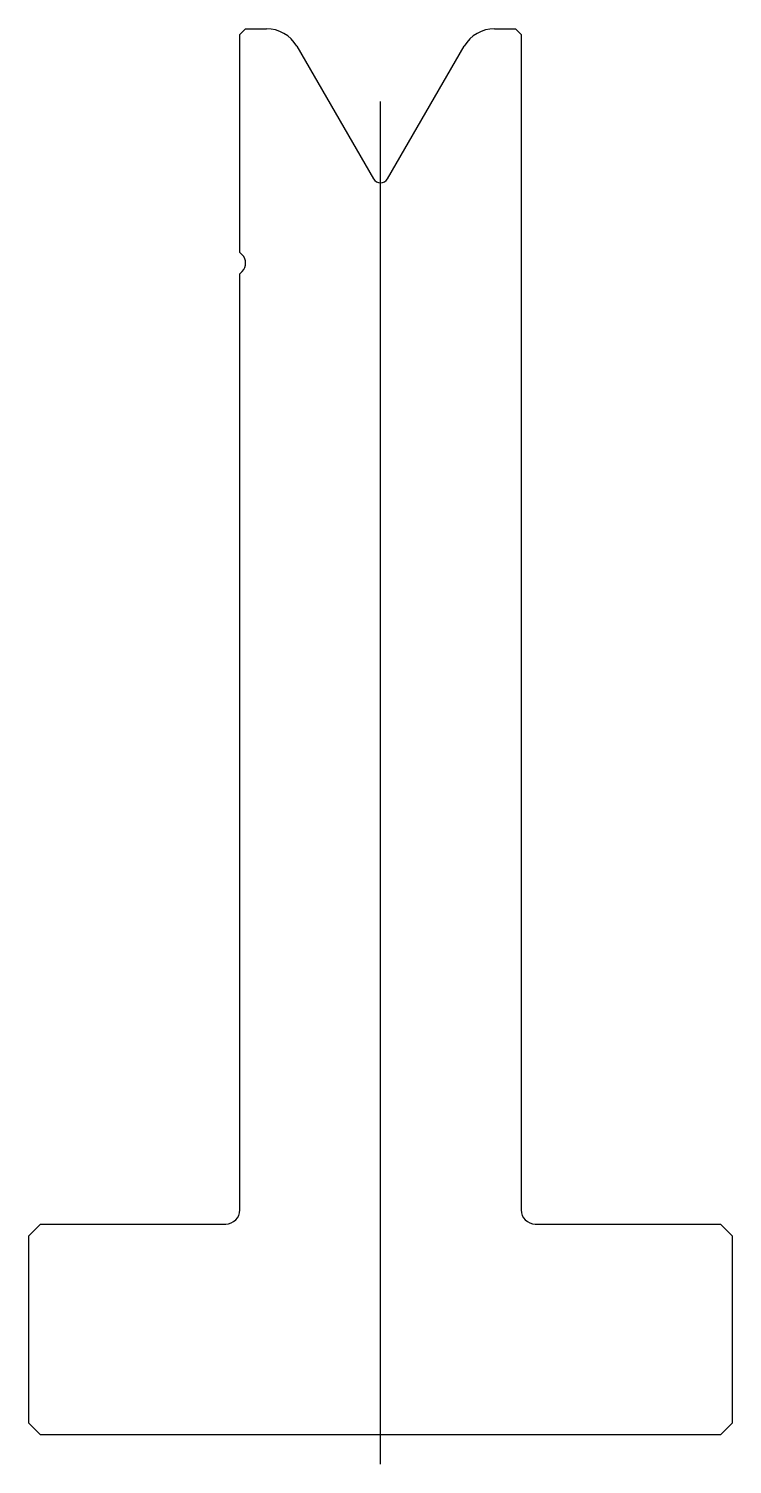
# Model space of a CAD drawing. Header units: metres. Extents: x -30 to 30, y -61 to 61.
import ezdxf

# ---------------------------------------------------------------- set-up
doc = ezdxf.new("R2010")
doc.units = ezdxf.units.M

msp = doc.modelspace()

# ---------------------------------------------------------------- linework, layer by layer
for p, q in [((-11.612566, 61.333054), (-12.112566, 60.833054)), ((-11.612566, 61.333054), (-9.844617, 61.333054)), ((9.619485, 61.333054), (11.387434, 61.333054)), ((11.887434, 60.833054), (11.387434, 61.333054)), ((-12.112566, 42.247267), (-12.112566, 60.833054)), ((11.887434, 60.833054), (11.887434, -39.466946)), ((-7.246541, 59.833054), (-0.718784, 48.526647)), ((0.493652, 48.526647), (7.021409, 59.833054)), ((-0.112566, -61.166946), (-0.112566, 55.109304)), ((-12.112566, 42.247267), (-11.905459, 42.04016)), ((-11.905459, 40.625947), (-12.112566, 40.41884)), ((-12.112566, -39.466946), (-12.112566, 40.41884)), ((-29.112566, -40.666946), (-30.112566, -41.666946)), ((-29.112566, -40.666946), (-13.312566, -40.666946)), ((13.087434, -40.666946), (28.887434, -40.666946)), ((29.887434, -41.666946), (28.887434, -40.666946)), ((-30.112566, -57.666946), (-30.112566, -41.666946)), ((29.887434, -41.666946), (29.887434, -57.666946)), ((-30.112566, -57.666946), (-29.112566, -58.666946)), ((28.887434, -58.666946), (-29.112566, -58.666946)), ((28.887434, -58.666946), (29.887434, -57.666946))]:
    msp.add_line(p, q)
for centre, radius, start, end in [((-9.844617, 58.333054), 3, 30, 90), ((9.619485, 58.333054), 3, 90, 150), ((-0.112566, 48.876647), 0.7, 210, 330), ((-12.612566, 41.333054), 1, 315, 45), ((-13.312566, -39.466946), 1.2, 270, 0), ((13.087434, -39.466946), 1.2, 180, 270)]:
    msp.add_arc(centre, radius, start, end)

doc.saveas('drawing.dxf')
